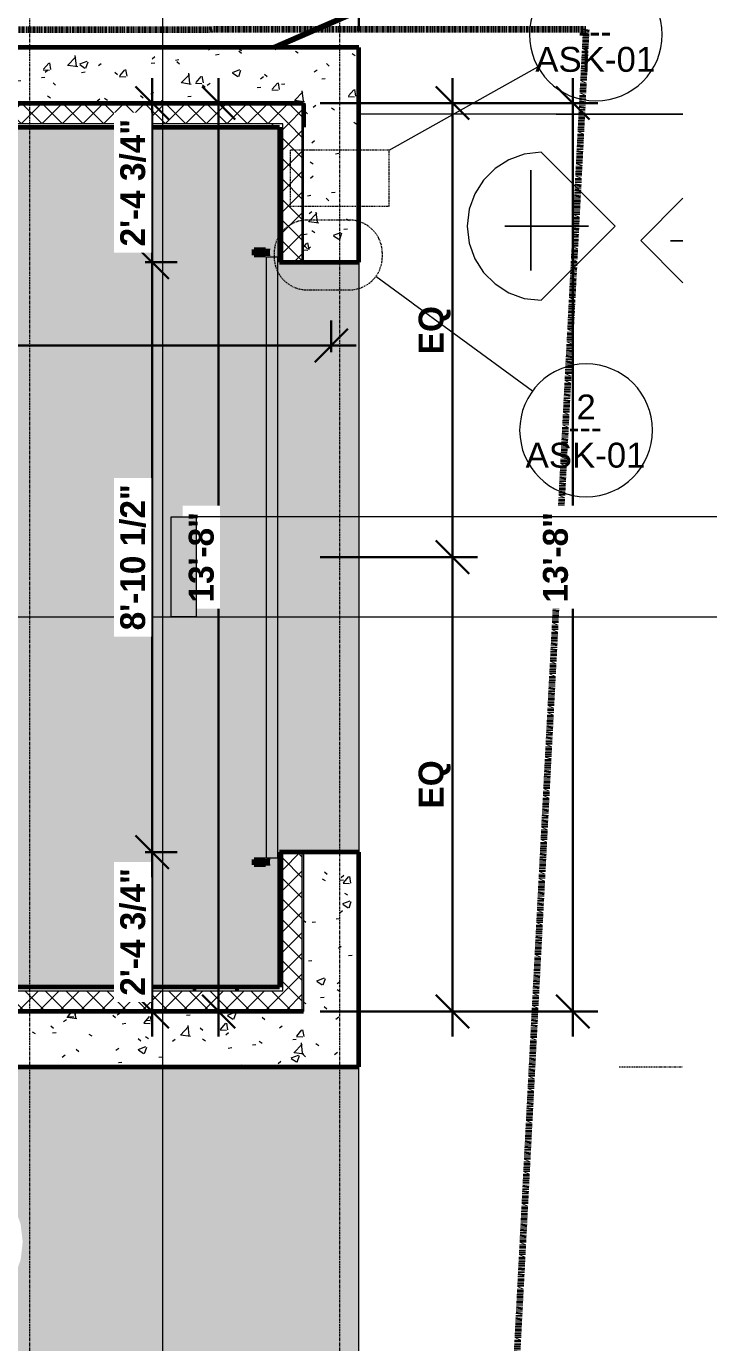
# Model space of a CAD drawing. Header units: inches. Extents: x -3276 to -1817, y 8217 to 9015.
# Drawn here: x -2102.4 to -1979.2, y 8642.8 to 8880.4 of the extents above; entities that cross this region are included whole.
import ezdxf

# ---------------------------------------------------------------- set-up
doc = ezdxf.new("R2010")
doc.units = ezdxf.units.IN
doc.header["$MEASUREMENT"] = 0
for name, pattern in [('Dash Dot 3_16_', [0.3125, 0.1875, -0.0625, 0, -0.0625]), ('Double Dash 3_8_', [1, 0.375, -0.125, 0.125, -0.125, 0.125, -0.125]), ('Grid Line 1_2_', [0.875, 0.5, -0.125, 0.125, -0.125]), ('Hidden 1_8_', [0.1875, 0.125, -0.0625])]:
    doc.linetypes.add(name, pattern=pattern)
for name, color, linetype, lineweight in [('A-ANNO-DIMS-1', 211, 'Continuous', 30), ('A-ANNO-SYMB', 150, 'Continuous', 9), ('A-ANNO-SYMB-1', 150, 'Dash Dot 3_16_', 9), ('A-DETL-GENF', 92, 'Continuous', 9), ('A-DETL-HDLN', 90, 'Hidden 1_8_', 9), ('A-DOOR', 31, 'Continuous', 18), ('A-DOOR-3', 31, 'Continuous', 60), ('A-FLOR', 192, 'Continuous', 18), ('A-WALL', 113, 'Continuous', 18), ('A-WALL-PATT-1', 111, 'Continuous', 9), ('C-PROP-LINE', 91, 'Double Dash 3_8_', 158), ('C-TOPO', 7, 'Continuous', 9), ('C-TOPO-MAJR', 7, 'Continuous', 80), ('G-ANNO-SYMB-1', 111, 'Continuous', 9), ('I-WALL', 2, 'Continuous', 18), ('I-WALL-1', 2, 'Continuous', 60), ('S-FNDN', 32, 'Continuous', 18), ('S-FNDN-1', 32, 'Continuous', 60), ('S-GRID-1', 1, 'Grid Line 1_2_', 9)]:
    doc.layers.add(name, color=color, linetype=linetype, lineweight=lineweight)
doc.styles.add('Arial_2', font='arial.ttf', dxfattribs={"height": 4.5})
doc.styles.add('Century Gothic_2', font='ufonts.com_century-gothic.ttf', dxfattribs={"height": 0.09375})
doc.styles.add('Century Gothic_B', font='GOTHICB.TTF', dxfattribs={"height": 4.5})
doc.dimstyles.new('OD__1_16__Tol__', dxfattribs={"dimscale": 12, "dimtxt": 4.698757, "dimasz": 0.5, "dimexe": 0.375, "dimexo": 0.25, "dimgap": 0.0625, "dimtad": 1, "dimdec": 4, "dimrnd": 0.0625, "dimzin": 3, "dimdsep": 46, "dimlunit": 4, "dimtxsty": 'Century Gothic_B', "dimblk1": 'OBLIQUE', "dimblk2": 'OBLIQUE', "dimsah": 1, "dimcen": 0.09, "dimdle": 0.375, "dimazin": 0, "dimtfac": 1, "dimtdec": 4, "dimtix": 1, "dimtmove": 0, "dimatfit": 3, "dimfxl": 1, "dimtvp": 1, "dimtfill": 1, "dimfrac": 2, "dimtolj": 1, "dimtzin": 0, "dimlwd": 30, "dimlwe": 30, "dimarcsym": 2})
doc.dimstyles.new('OD__1__Tol__', dxfattribs={"dimscale": 12, "dimtxt": 4.698757, "dimasz": 0.5, "dimexe": 0.375, "dimexo": 0.25, "dimgap": 0.0625, "dimtad": 1, "dimdec": 0, "dimzin": 3, "dimdsep": 46, "dimlunit": 4, "dimtxsty": 'Century Gothic_B', "dimblk1": 'OBLIQUE', "dimblk2": 'OBLIQUE', "dimsah": 1, "dimcen": 0.09, "dimdle": 0.375, "dimazin": 0, "dimtfac": 1, "dimtdec": 4, "dimtix": 1, "dimtmove": 0, "dimatfit": 3, "dimfxl": 1, "dimtvp": 1, "dimtfill": 1, "dimfrac": 2, "dimtolj": 1, "dimtzin": 0, "dimlwd": 30, "dimlwe": 30, "dimarcsym": 2})
pattern_1 = [(50, (6095.316, 6095.316), (13.77135, -1.20496), [1.44, -15.84]), (355, (6095.316, 6095.316), (-2.66442, 14.442176), [1.152, -12.672]), (100.451, (6096.464, 6095.216), (11.107076, 13.237366), [1.224, -13.462]), (46.184, (6095.316, 6099.156), (20.491284, -3.17785), [2.16, -23.76]), (96.636, (6097.024, 6098.891), (17.94587, 18.703152), [1.836, -20.193]), (351.184, (6095.316, 6099.156), (17.94541, 18.702614), [1.728, -19.008]), (21, (6097.236, 6098.196), (11.460518, -7.730365), [1.44, -15.84]), (326, (6097.236, 6098.196), (4.671352, 13.923149), [1.152, -12.672]), (71.451, (6098.191, 6097.552), (16.13207, 6.192844), [1.224, -13.462]), (37.5, (6095.316, 6095.316), (0.233123, 6.3917502), [0.634, -11.885, 0.634, -12.23, -12.72]), (37.5, (6095.316, 6095.316), (0.233123, 6.3917502), [-25.382, 0.634, -12.086]), (7.5, (6095.316, 6095.316), (5.0507295, 7.573041), [0.634, -6.701, 0.634, -11.597, -4.848]), (7.5, (6095.316, 6095.316), (5.0507295, 7.573041), [-19.565, 0.634, -4.214]), (327.5, (6091.034, 6095.316), (10.2495805, -0.4328898), [0.634, -4.166, 0.634, -14.342, -19.872]), (327.5, (6091.034, 6095.316), (10.2495805, -0.4328898), [-19.776, 0.634, -19.238]), (317.5, (6089.114, 6095.316), (11.19739, 1.922144), [0.634, -5.606, 0.634, -9.312, -14.112]), (317.5, (6089.114, 6095.316), (11.19739, 1.922144), [-16.186, 0.634, -13.478])]
pattern_2 = [(0, (6095.316, 6095.316), (15.36, 3.84), [0.634, -10.886, 0.634, -10.886, -61.44]), (0, (6095.316, 6095.316), (15.36, 3.84), [-23.04, 0.634, -22.406, 0.634, -10.886, -26.88]), (0, (6095.316, 6095.316), (15.36, 3.84), [-57.6, 0.634, -7.046, 0.634, -18.566]), (120, (6101.076, 6097.236), (-11.0055376, 11.3821502), [0.634, -10.886, 0.634, -10.886, -61.44]), (120, (6101.076, 6097.236), (-11.0055376, 11.3821502), [-23.04, 0.634, -22.406, 0.634, -10.886, -26.88]), (120, (6101.076, 6097.236), (-11.0055376, 11.3821502), [-57.6, 0.634, -7.046, 0.634, -18.566]), (240, (6102.996, 6104.916), (-4.3544624, -15.2221502), [0.634, -10.886, 0.634, -10.886, -61.44]), (240, (6102.996, 6104.916), (-4.3544624, -15.2221502), [-23.04, 0.634, -22.406, 0.634, -10.886, -26.88]), (240, (6102.996, 6104.916), (-4.3544624, -15.2221502), [-57.6, 0.634, -7.046, 0.634, -18.566])]
pattern_3 = [(45, (6095.316, 6095.316), (-1.8561553, 1.8561553), []), (135, (6095.316, 6095.316), (-1.8561553, -1.8561553), [])]

# ---------------------------------------------------------------- blocks, each defined once
blk = doc.blocks.new('Door-Sectional_Model3552_Comcl_Amarr - GARAGE-1873520-FLOOR PLAN - 1ST FLOOR')
at = {"layer": 'A-DOOR'}
for points in [[(10.47, 6.81), (11.47, 6.81), (11.47, 8.81), (10.47, 8.81)], [(120.53, 6.81), (121.53, 6.81), (121.53, 8.81), (120.53, 8.81)], [(10.47, 6.81), (10.47, 5.98), (11.47, 5.98), (11.47, 6.81)], [(11.75, 4.62), (120.25, 4.62), (120.25, 6.62), (11.75, 6.62)], [(120.53, 6.62), (120.53, 5.98), (121.53, 5.98), (121.53, 6.81), (120.53, 6.81)]]:
    blk.add_hatch(color=256, dxfattribs=at).paths.add_polyline_path(points, flags=0)
for p, q in [((10.47, 6.81), (10.47, 5.97)), ((11.47, 5.97), (11.47, 6.81)), ((11.75, 6.62), (120.25, 6.62)), ((11.75, 6.62), (11.75, 4.62)), ((120.25, 6.62), (120.25, 4.62)), ((120.53, 6.81), (120.53, 5.97)), ((121.53, 5.97), (121.53, 6.81)), ((120.25, 4.62), (11.75, 4.62))]:
    blk.add_line(p, q, dxfattribs=at)
at = {"layer": 'A-DOOR-3'}
for p, q in [((10.47, 8.81), (11.47, 8.81)), ((10.47, 6.81), (10.47, 8.81)), ((11.47, 8.81), (11.47, 6.81)), ((120.53, 8.81), (121.53, 8.81)), ((120.53, 6.81), (120.53, 8.81)), ((121.53, 8.81), (121.53, 6.81)), ((11.47, 6.81), (10.47, 6.81)), ((121.53, 6.81), (120.53, 6.81))]:
    blk.add_line(p, q, dxfattribs=at)
blk = doc.blocks.new('dwayne 23733 - dwayne 23733-698390-FLOOR PLAN - 1ST FLOOR')
at = {"layer": 'A-DETL-GENF'}
for p, q in [((-8.12, 5.78), (-0.5, 13.4)), ((7.12, 5.78), (-0.5, 13.4)), ((-0.54, 7.92), (-0.54, 8.01)), ((-0.54, 8.01), (-0.54, 7.91)), ((-0.54, 7.66), (-0.54, 7.92)), ((-0.54, 7.91), (-0.54, 7.65)), ((-0.54, 7.26), (-0.54, 7.66)), ((-0.54, 7.65), (-0.54, 7.26)), ((-0.54, 5.78), (-0.54, 7.26)), ((-0.54, 7.26), (-0.54, 6.78)), ((-0.54, 6.78), (-0.54, 6.24)), ((-0.54, 6.24), (-0.54, 5.78))]:
    blk.add_line(p, q, dxfattribs=at)
blk = doc.blocks.new('tina 23824 - tina 23824-698380-FLOOR PLAN - 1ST FLOOR')
at = {"layer": 'A-DETL-GENF'}
for p, q in [((-13.36, 0), (0, 13.36)), ((13.36, 0), (0, 13.36)), ((0, 8.55), (0, 8.56)), ((0, 8.56), (0, 8.18)), ((0, 7.35), (0, 8.55)), ((0, 8.18), (0, 5.28)), ((0, 6.76), (0, 7.35)), ((0, 5.67), (0, 6.76)), ((0, 6.54), (0, 6.59)), ((0, 6.59), (0, 6.48)), ((0, 4.75), (0, 6.54)), ((0, 6.48), (0, 5.68)), ((0, 6.21), (0, 6.28)), ((0, 6.28), (0, 6.28)), ((0, 6.28), (0, 6.25)), ((0, 6.19), (0, 6.27)), ((0, 6.27), (0, -5.63)), ((0, 6.25), (0, 6.2)), ((0, 3.39), (0, 6.21)), ((0, 6.2), (0, 6.17)), ((0, 6.17), (0, 6.19)), ((0, 4.14), (0, 6.02)), ((0, 6.02), (0, 5.99)), ((0, 5.99), (0, 5.55)), ((0, 5.68), (0, 5.67)), ((0, 5.55), (0, 4.56)), ((0, 5.28), (0, 4.14)), ((0, 4.15), (0, 4.75)), ((0, 4.56), (0, 2.26)), ((0, 4.46), (0, 4.48)), ((0, 4.48), (0, 4.38)), ((0, 4.32), (0, 4.46)), ((0, 4.38), (0, 4.14)), ((0, 4.08), (0, 4.32)), ((0, 2.07), (0, 4.15)), ((0, 4.14), (0, 4.03)), ((0, 3.76), (0, 4.08)), ((0, 4.03), (0, 2.94)), ((0, 2.66), (0, 3.76)), ((0, 2.23), (0, 3.39)), ((0, 2.5), (0, 3.27)), ((0, 3.27), (0, 3.05)), ((0, 3.05), (0, 2.97)), ((0, 2.97), (0, 2.83)), ((0, 2.94), (0, 2.59)), ((0, 2.83), (0, 0.65)), ((0, 2.16), (0, 2.66)), ((0, 2.59), (0, 2.46)), ((0, 2.46), (0, 2.5)), ((0, 2.26), (0, 1.96)), ((0, 1.85), (0, 2.23)), ((0, 1.81), (0, 2.16)), ((0, 0.74), (0, 2.07)), ((0, 1.96), (0, 1.85)), ((0, 1.3), (0, 1.81)), ((0, 1.03), (0, 1.3)), ((0, 0.65), (0, 1.03)), ((0, 0.65), (0, 0.74)), ((0, -3.28), (0, 0.65)), ((-13.36, 0), (-13.01, -3.06)), ((-10.07, -1.88), (-10.12, -1.88)), ((-10.12, -1.88), (-8.16, -1.88)), ((-9.9, -1.88), (-10.07, -1.88)), ((-9.64, -1.88), (-9.9, -1.88)), ((-9.56, -1.88), (-9.68, -1.88)), ((-9.68, -1.88), (-8.44, -1.88)), ((-9.34, -1.88), (-9.64, -1.88)), ((-8.93, -1.88), (-9.56, -1.88)), ((-9.03, -1.88), (-9.34, -1.88)), ((-8.77, -1.88), (-9.03, -1.88)), ((-7.95, -1.88), (-8.93, -1.88)), ((-8.59, -1.88), (-8.77, -1.88)), ((-8.49, -1.88), (-8.59, -1.88)), ((-8.48, -1.88), (-8.5, -1.88)), ((-8.5, -1.88), (-8.48, -1.88)), ((-8.44, -1.88), (-8.49, -1.88)), ((-7.97, -1.88), (-8.48, -1.88)), ((-8.48, -1.88), (-8.45, -1.88)), ((-8.45, -1.88), (-8.43, -1.88)), ((-8.44, -1.88), (-8.2, -1.88)), ((-8.43, -1.88), (-8.44, -1.88)), ((-8.2, -1.88), (-7.17, -1.88)), ((-8.16, -1.88), (-7.85, -1.88)), ((-7.17, -1.88), (-7.97, -1.88)), ((-3.24, -1.88), (-7.95, -1.88)), ((-7.85, -1.88), (-7.38, -1.88)), ((-7.38, -1.88), (-6.81, -1.88)), ((-6.81, -1.88), (-6.22, -1.88)), ((-6.07, -1.88), (-6.29, -1.88)), ((-6.29, -1.88), (-6.19, -1.88)), ((-6.22, -1.88), (-5.67, -1.88)), ((-6.19, -1.88), (-6.03, -1.88)), ((-4.88, -1.88), (-6.07, -1.88)), ((-6.03, -1.88), (-4.12, -1.88)), ((-5.67, -1.88), (-5.24, -1.88)), ((-5.2, -1.88), (-5.28, -1.88)), ((-5.28, -1.88), (-5.22, -1.88)), ((-5.24, -1.88), (-4.99, -1.88)), ((-5.22, -1.88), (-5.08, -1.88)), ((-5.1, -1.88), (-5.2, -1.88)), ((-5.02, -1.88), (-5.1, -1.88)), ((-5.08, -1.88), (-4.88, -1.88)), ((-4.94, -1.88), (-5.02, -1.88)), ((-4.99, -1.88), (-4.94, -1.88)), ((-4.67, -1.88), (-3.25, -1.88)), ((-4.67, -1.88), (-4.66, -1.88)), ((4.17, -1.88), (-4.66, -1.88)), ((-4.12, -1.88), (-3.76, -1.88)), ((-3.76, -1.88), (-2.69, -1.88)), ((-3.25, -1.88), (-3.24, -1.88)), ((-2.69, -1.88), (-2.16, -1.88)), ((-2.16, -1.88), (0.54, -1.88)), ((0, -2.15), (0, -1.1)), ((0, -1.18), (0, -1.1)), ((0, -1.31), (0, -1.18)), ((0, -1.5), (0, -1.31)), ((0, -1.75), (0, -1.5)), ((0, -2.08), (0, -1.75)), ((0, -2.35), (0, -2.08)), ((0, -2.15), (0, -2.35)), ((0, -2.35), (0, -2.43)), ((0, -2.43), (0, -2.35)), ((0.54, -1.88), (1.26, -1.88)), ((1.26, -1.88), (1.71, -1.88)), ((1.71, -1.88), (1.97, -1.88)), ((1.97, -1.88), (2.21, -1.88)), ((2.21, -1.88), (3.87, -1.88)), ((2.32, -1.88), (2.21, -1.88)), ((2.21, -1.88), (3.98, -1.88)), ((6.09, -1.88), (2.32, -1.88)), ((3.09, -1.88), (3.08, -1.88)), ((3.08, -1.88), (3.19, -1.88)), ((3.26, -1.88), (3.09, -1.88)), ((3.19, -1.88), (3.43, -1.88)), ((4.4, -1.88), (3.26, -1.88)), ((3.43, -1.88), (3.3, -1.88)), ((3.3, -1.88), (3.68, -1.88)), ((3.68, -1.88), (4.08, -1.88)), ((3.87, -1.88), (4.11, -1.88)), ((3.98, -1.88), (4.2, -1.88)), ((4.08, -1.88), (4.5, -1.88)), ((4.11, -1.88), (4.29, -1.88)), ((4.2, -1.88), (4.17, -1.88)), ((4.29, -1.88), (4.46, -1.88)), ((4.46, -1.88), (4.4, -1.88)), ((4.5, -1.88), (4.9, -1.88)), ((4.9, -1.88), (5.27, -1.88)), ((5.27, -1.88), (5.58, -1.88)), ((5.58, -1.88), (5.82, -1.88)), ((7.06, -1.88), (5.6, -1.88)), ((5.6, -1.88), (6.14, -1.88)), ((5.82, -1.88), (8, -1.88)), ((6.63, -1.88), (6.09, -1.88)), ((6.14, -1.88), (6.24, -1.88)), ((7.56, -1.88), (6.14, -1.88)), ((6.14, -1.88), (6.53, -1.88)), ((6.24, -1.88), (6.43, -1.88)), ((6.43, -1.88), (6.67, -1.88)), ((6.53, -1.88), (6.62, -1.88)), ((6.62, -1.88), (6.73, -1.88)), ((6.91, -1.88), (6.63, -1.88)), ((6.67, -1.88), (6.94, -1.88)), ((6.73, -1.88), (6.84, -1.88)), ((6.84, -1.88), (6.91, -1.88)), ((6.91, -1.88), (6.94, -1.88)), ((6.94, -1.88), (6.91, -1.88)), ((6.94, -1.88), (7.2, -1.88)), ((7.06, -1.88), (7.05, -1.88)), ((7.05, -1.88), (7.06, -1.88)), ((7.12, -1.88), (7.06, -1.88)), ((7.23, -1.88), (7.12, -1.88)), ((7.2, -1.88), (7.42, -1.88)), ((7.34, -1.88), (7.23, -1.88)), ((7.47, -1.88), (7.34, -1.88)), ((7.42, -1.88), (7.56, -1.88)), ((7.62, -1.88), (7.47, -1.88)), ((7.77, -1.88), (7.62, -1.88)), ((7.9, -1.88), (7.77, -1.88)), ((7.98, -1.88), (7.9, -1.88)), ((8, -1.88), (7.98, -1.88)), ((13.01, -3.06), (13.36, 0)), ((-13.01, -3.06), (-12, -5.87)), ((0, -5.68), (0, -3.28)), ((0, -5.94), (0, -4.37)), ((0, -4.37), (0, -5.12)), ((0, -6.45), (0, -4.37)), ((0, -4.37), (0, -4.54)), ((0, -6.15), (0, -4.5)), ((0, -4.5), (0, -5.14)), ((0, -4.54), (0, -5.61)), ((0, -5.29), (0, -4.56)), ((0, -4.56), (0, -4.6)), ((0, -4.6), (0, -5.1)), ((12, -5.87), (13.01, -3.06)), ((-12, -5.87), (-10.42, -8.35)), ((0, -5.1), (0, -5.53)), ((0, -5.12), (0, -5.44)), ((0, -5.14), (0, -5.32)), ((0, -5.32), (0, -5.29)), ((0, -6.25), (0, -5.31)), ((0, -5.31), (0, -5.41)), ((0, -5.41), (0, -6.16)), ((0, -5.44), (0, -5.71)), ((0, -5.53), (0, -5.86)), ((0, -5.61), (0, -5.73)), ((0, -5.72), (0, -5.63)), ((0, -5.73), (0, -5.68)), ((0, -5.71), (0, -5.97)), ((0, -5.72), (0, -6.36)), ((0, -5.83), (0, -5.73)), ((0, -5.73), (0, -5.79)), ((0, -5.79), (0, -6.28)), ((0, -6.4), (0, -5.83)), ((0, -5.86), (0, -6.06)), ((0, -6.1), (0, -5.94)), ((0, -5.97), (0, -6.21)), ((0, -6.06), (0, -6.1)), ((0, -6.16), (0, -6.15)), ((0, -6.21), (0, -6.45)), ((0, -6.37), (0, -6.25)), ((0, -6.28), (0, -6.53)), ((0, -6.36), (0, -6.45)), ((0, -6.6), (0, -6.37)), ((0, -6.5), (0, -6.4)), ((0, -6.45), (0, -6.5)), ((0, -6.53), (0, -6.6)), ((10.42, -8.35), (12, -5.87)), ((-10.42, -8.35), (-8.35, -10.42)), ((8.35, -10.42), (10.42, -8.35)), ((-8.35, -10.42), (-5.87, -12)), ((5.87, -12), (8.35, -10.42)), ((-5.87, -12), (-3.06, -13.01)), ((-3.06, -13.01), (0, -13.36)), ((0, -13.36), (3.06, -13.01)), ((3.06, -13.01), (5.87, -12))]:
    blk.add_line(p, q, dxfattribs=at)
blk = doc.blocks.new('Family - ___-1399760-FLOOR PLAN - 1ST FLOOR')
at = {"layer": 'C-PROP-LINE'}
for p in [(8878.94, 3146.23), (8400.25, 2026.33)]:
    blk.add_line(p, (8879.93, 2001.26), dxfattribs=at)
blk = doc.blocks.new('_Oblique')
at = {"color": 0, "linetype": 'ByBlock', "lineweight": -2}
blk.add_line((-0.5, -0.5), (0.5, 0.5), dxfattribs=at)
blk = doc.blocks.new('DIMBLOCK3-FLOOR PLAN - 1ST FLOOR')
at = {"layer": 'A-ANNO-DIMS-1', "color": 0, "lineweight": 30, "transparency": 16777216}
for p, q in [((-2464.34, 8879.57), (-2464.34, 8903.06)), ((-2042.34, 8879.57), (-2042.34, 8903.06)), ((-2468.84, 8898.56), (-2037.84, 8898.56))]:
    blk.add_line(p, q, dxfattribs=at)
at = {"layer": 'Defpoints', "color": 0, "transparency": 16777216}
for p in [(-2042.34, 8898.56), (-2464.34, 8876.57), (-2042.34, 8876.57)]:
    blk.add_point(p, dxfattribs=at)
at = {"layer": 'A-ANNO-DIMS-1', "color": 0, "lineweight": 30, "transparency": 16777216, "xscale": 5.999999999999999, "yscale": 5.999999999999999, "zscale": 5.999999999999999, "rotation": 180}
blk.add_blockref('_Oblique', (-2464.34, 8898.56), dxfattribs=at)
at = {"layer": 'A-ANNO-DIMS-1', "color": 0, "lineweight": 30, "transparency": 16777216, "xscale": 5.999999999999999, "yscale": 5.999999999999999, "zscale": 5.999999999999999}
blk.add_blockref('_Oblique', (-2042.34, 8898.56), dxfattribs=at)
at = {"layer": 'A-ANNO-DIMS-1', "color": 0, "transparency": 16777216, "insert": (-2253.34, 8901.67), "char_height": 4.5, "attachment_point": 5, "style": 'Century Gothic_B', "bg_fill": 3, "box_fill_scale": 1.25, "bg_fill_color": 256, "bg_fill_true_color": 13158600, "bg_fill_transparency": 0}
blk.add_mtext('\\A1;35\'-2"', dxfattribs=at)
blk = doc.blocks.new('DIMBLOCK4-FLOOR PLAN - 1ST FLOOR')
at = {"layer": 'A-ANNO-DIMS-1', "color": 0, "lineweight": 30, "transparency": 16777216}
for p, q in [((-2003.72, 8871.07), (-2003.72, 8698.07)), ((-2049.34, 8866.57), (-1999.22, 8866.57)), ((-2049.34, 8702.57), (-1999.22, 8702.57))]:
    blk.add_line(p, q, dxfattribs=at)
at = {"layer": 'Defpoints', "color": 0, "transparency": 16777216}
for p in [(-2052.34, 8866.57), (-2052.34, 8702.57), (-2003.72, 8702.57)]:
    blk.add_point(p, dxfattribs=at)
at = {"layer": 'A-ANNO-DIMS-1', "color": 0, "lineweight": 30, "transparency": 16777216, "xscale": 5.999999999999999, "yscale": 5.999999999999999, "zscale": 5.999999999999999}
for p, rotation in [((-2003.72, 8866.57), 90), ((-2003.72, 8702.57), 270)]:
    blk.add_blockref('_Oblique', p, dxfattribs=dict(at, rotation=rotation))
at = {"layer": 'A-ANNO-DIMS-1', "color": 0, "transparency": 16777216, "insert": (-2006.83, 8784.57), "char_height": 4.5, "attachment_point": 5, "rotation": 90, "style": 'Century Gothic_B', "bg_fill": 3, "box_fill_scale": 1.25, "bg_fill_color": 256, "bg_fill_true_color": 13158600, "bg_fill_transparency": 0}
blk.add_mtext('\\A1;13\'-8"', dxfattribs=at)
blk = doc.blocks.new('DIMBLOCK6-FLOOR PLAN - 1ST FLOOR')
at = {"layer": 'A-ANNO-DIMS-1', "color": 0, "lineweight": 30, "transparency": 16777216}
for p, q in [((-2067.69, 8871.07), (-2067.69, 8698.07)), ((-2066.44, 8866.57), (-2072.19, 8866.57)), ((-2066.44, 8702.57), (-2072.19, 8702.57))]:
    blk.add_line(p, q, dxfattribs=at)
at = {"layer": 'Defpoints', "color": 0, "transparency": 16777216}
for p in [(-2063.44, 8866.57), (-2067.69, 8702.57), (-2063.44, 8702.57)]:
    blk.add_point(p, dxfattribs=at)
at = {"layer": 'A-ANNO-DIMS-1', "color": 0, "lineweight": 30, "transparency": 16777216, "xscale": 5.999999999999999, "yscale": 5.999999999999999, "zscale": 5.999999999999999}
for p, rotation in [((-2067.69, 8866.57), 90), ((-2067.69, 8702.57), 270)]:
    blk.add_blockref('_Oblique', p, dxfattribs=dict(at, rotation=rotation))
at = {"layer": 'A-ANNO-DIMS-1', "color": 0, "transparency": 16777216, "insert": (-2070.8, 8784.57), "char_height": 4.5, "attachment_point": 5, "rotation": 90, "style": 'Century Gothic_B', "bg_fill": 3, "box_fill_scale": 1.25, "bg_fill_color": 256, "bg_fill_true_color": 13158600, "bg_fill_transparency": 0}
blk.add_mtext('\\A1;13\'-8"', dxfattribs=at)
blk = doc.blocks.new('Section - 3_32_ x 3_8_-54337-FLOOR PLAN - 1ST FLOOR')
at = {"layer": 'G-ANNO-SYMB-1'}
blk.add_hatch(color=256, dxfattribs=at).paths.add_polyline_path([(0, 0.375), (0, 0), (-0.09375, 0), (-0.09375, 0.375)], flags=0)
for p, q in [((0, 0.375), (-0.09375, 0.375)), ((-0.09375, 0.375), (-0.09375, 0)), ((0, 0), (0, 0.375)), ((-0.09375, 0), (0, 0))]:
    blk.add_line(p, q, dxfattribs=at)
blk = doc.blocks.new('DIMBLOCK17-FLOOR PLAN - 1ST FLOOR')
at = {"layer": 'A-ANNO-DIMS-1', "color": 0, "lineweight": 30, "transparency": 16777216}
for p, q in [((-2499.34, 8821.58), (-2499.34, 8827.32)), ((-2047.34, 8821.58), (-2047.34, 8827.32)), ((-2042.84, 8822.82), (-2503.84, 8822.82))]:
    blk.add_line(p, q, dxfattribs=at)
at = {"layer": 'Defpoints', "color": 0, "transparency": 16777216}
for p in [(-2499.34, 8822.82), (-2499.34, 8818.58), (-2047.34, 8818.58)]:
    blk.add_point(p, dxfattribs=at)
at = {"layer": 'A-ANNO-DIMS-1', "color": 0, "lineweight": 30, "transparency": 16777216, "xscale": 5.999999999999999, "yscale": 5.999999999999999, "zscale": 5.999999999999999, "rotation": 180}
blk.add_blockref('_Oblique', (-2499.34, 8822.82), dxfattribs=at)
at = {"layer": 'A-ANNO-DIMS-1', "color": 0, "lineweight": 30, "transparency": 16777216, "xscale": 5.999999999999999, "yscale": 5.999999999999999, "zscale": 5.999999999999999}
blk.add_blockref('_Oblique', (-2047.34, 8822.82), dxfattribs=at)
at = {"layer": 'A-ANNO-DIMS-1', "color": 0, "transparency": 16777216, "insert": (-2273.34, 8825.94), "char_height": 4.5, "attachment_point": 5, "style": 'Century Gothic_B', "bg_fill": 3, "box_fill_scale": 1.25, "bg_fill_color": 256, "bg_fill_true_color": 13158600, "bg_fill_transparency": 0}
blk.add_mtext('\\A1;37\'-8"', dxfattribs=at)
blk = doc.blocks.new('DIMBLOCK18-FLOOR PLAN - 1ST FLOOR')
at = {"layer": 'A-ANNO-DIMS-1', "color": 0, "lineweight": 30, "transparency": 16777216}
for p, q in [((-2025.44, 8698.07), (-2025.44, 8789.07)), ((-2049.34, 8784.57), (-2020.94, 8784.57)), ((-2049.34, 8702.57), (-2020.94, 8702.57))]:
    blk.add_line(p, q, dxfattribs=at)
at = {"layer": 'Defpoints', "color": 0, "transparency": 16777216}
for p in [(-2052.34, 8784.57), (-2025.44, 8784.57), (-2052.34, 8702.57)]:
    blk.add_point(p, dxfattribs=at)
at = {"layer": 'A-ANNO-DIMS-1', "color": 0, "lineweight": 30, "transparency": 16777216, "xscale": 5.999999999999999, "yscale": 5.999999999999999, "zscale": 5.999999999999999}
for p, rotation in [((-2025.44, 8784.57), 90), ((-2025.44, 8702.57), 270)]:
    blk.add_blockref('_Oblique', p, dxfattribs=dict(at, rotation=rotation))
at = {"layer": 'A-ANNO-DIMS-1', "color": 0, "transparency": 16777216, "insert": (-2028.67, 8743.57), "char_height": 4.5, "attachment_point": 5, "rotation": 90, "style": 'Century Gothic_B', "bg_fill": 3, "box_fill_scale": 1.25, "bg_fill_color": 256, "bg_fill_true_color": 13158600, "bg_fill_transparency": 0}
blk.add_mtext('\\A1;EQ', dxfattribs=at)
blk = doc.blocks.new('DIMBLOCK19-FLOOR PLAN - 1ST FLOOR')
at = {"layer": 'A-ANNO-DIMS-1', "color": 0, "lineweight": 30, "transparency": 16777216}
for p, q in [((-2025.44, 8780.07), (-2025.44, 8871.07)), ((-2049.34, 8866.57), (-2020.94, 8866.57)), ((-2049.34, 8784.57), (-2020.94, 8784.57))]:
    blk.add_line(p, q, dxfattribs=at)
at = {"layer": 'Defpoints', "color": 0, "transparency": 16777216}
for p in [(-2052.34, 8866.57), (-2025.44, 8866.57), (-2052.34, 8784.57)]:
    blk.add_point(p, dxfattribs=at)
at = {"layer": 'A-ANNO-DIMS-1', "color": 0, "lineweight": 30, "transparency": 16777216, "xscale": 5.999999999999999, "yscale": 5.999999999999999, "zscale": 5.999999999999999}
for p, rotation in [((-2025.44, 8866.57), 90), ((-2025.44, 8784.57), 270)]:
    blk.add_blockref('_Oblique', p, dxfattribs=dict(at, rotation=rotation))
at = {"layer": 'A-ANNO-DIMS-1', "color": 0, "transparency": 16777216, "insert": (-2028.67, 8825.57), "char_height": 4.5, "attachment_point": 5, "rotation": 90, "style": 'Century Gothic_B', "bg_fill": 3, "box_fill_scale": 1.25, "bg_fill_color": 256, "bg_fill_true_color": 13158600, "bg_fill_transparency": 0}
blk.add_mtext('\\A1;EQ', dxfattribs=at)
blk = doc.blocks.new('DIMBLOCK20-FLOOR PLAN - 1ST FLOOR')
at = {"layer": 'A-ANNO-DIMS-1', "color": 0, "lineweight": 30, "transparency": 16777216}
for p, q in [((-2079.69, 8698.07), (-2079.69, 8735.82)), ((-2080.93, 8731.32), (-2075.19, 8731.32)), ((-2080.93, 8702.57), (-2075.19, 8702.57))]:
    blk.add_line(p, q, dxfattribs=at)
at = {"layer": 'Defpoints', "color": 0, "transparency": 16777216}
for p in [(-2083.93, 8731.32), (-2079.69, 8731.32), (-2083.93, 8702.57)]:
    blk.add_point(p, dxfattribs=at)
at = {"layer": 'A-ANNO-DIMS-1', "color": 0, "lineweight": 30, "transparency": 16777216, "xscale": 5.999999999999999, "yscale": 5.999999999999999, "zscale": 5.999999999999999}
for p, rotation in [((-2079.69, 8731.32), 90), ((-2079.69, 8702.57), 270)]:
    blk.add_blockref('_Oblique', p, dxfattribs=dict(at, rotation=rotation))
at = {"layer": 'A-ANNO-DIMS-1', "color": 0, "transparency": 16777216, "insert": (-2083.15, 8716.94), "char_height": 4.5, "attachment_point": 5, "rotation": 90, "style": 'Century Gothic_B', "bg_fill": 3, "box_fill_scale": 1.25, "bg_fill_color": 256, "bg_fill_true_color": 13158600, "bg_fill_transparency": 0}
blk.add_mtext('\\A1;2\'-4 3/4"', dxfattribs=at)
blk = doc.blocks.new('DIMBLOCK21-FLOOR PLAN - 1ST FLOOR')
at = {"layer": 'A-ANNO-DIMS-1', "color": 0, "lineweight": 30, "transparency": 16777216}
for p, q in [((-2079.69, 8726.82), (-2079.69, 8842.32)), ((-2080.93, 8837.82), (-2075.19, 8837.82)), ((-2080.93, 8731.32), (-2075.19, 8731.32))]:
    blk.add_line(p, q, dxfattribs=at)
at = {"layer": 'Defpoints', "color": 0, "transparency": 16777216}
for p in [(-2083.93, 8837.82), (-2079.69, 8837.82), (-2083.93, 8731.32)]:
    blk.add_point(p, dxfattribs=at)
at = {"layer": 'A-ANNO-DIMS-1', "color": 0, "lineweight": 30, "transparency": 16777216, "xscale": 5.999999999999999, "yscale": 5.999999999999999, "zscale": 5.999999999999999}
for p, rotation in [((-2079.69, 8837.82), 90), ((-2079.69, 8731.32), 270)]:
    blk.add_blockref('_Oblique', p, dxfattribs=dict(at, rotation=rotation))
at = {"layer": 'A-ANNO-DIMS-1', "color": 0, "transparency": 16777216, "insert": (-2083.15, 8784.57), "char_height": 4.5, "attachment_point": 5, "rotation": 90, "style": 'Century Gothic_B', "bg_fill": 3, "box_fill_scale": 1.25, "bg_fill_color": 256, "bg_fill_true_color": 13158600, "bg_fill_transparency": 0}
blk.add_mtext('\\A1;8\'-10 1/2"', dxfattribs=at)
blk = doc.blocks.new('DIMBLOCK22-FLOOR PLAN - 1ST FLOOR')
at = {"layer": 'A-ANNO-DIMS-1', "color": 0, "lineweight": 30, "transparency": 16777216}
for p, q in [((-2079.69, 8833.32), (-2079.69, 8871.07)), ((-2080.93, 8866.57), (-2075.19, 8866.57)), ((-2080.93, 8837.82), (-2075.19, 8837.82))]:
    blk.add_line(p, q, dxfattribs=at)
at = {"layer": 'Defpoints', "color": 0, "transparency": 16777216}
for p in [(-2083.93, 8866.57), (-2079.69, 8866.57), (-2083.93, 8837.82)]:
    blk.add_point(p, dxfattribs=at)
at = {"layer": 'A-ANNO-DIMS-1', "color": 0, "lineweight": 30, "transparency": 16777216, "xscale": 5.999999999999999, "yscale": 5.999999999999999, "zscale": 5.999999999999999}
for p, rotation in [((-2079.69, 8866.57), 90), ((-2079.69, 8837.82), 270)]:
    blk.add_blockref('_Oblique', p, dxfattribs=dict(at, rotation=rotation))
at = {"layer": 'A-ANNO-DIMS-1', "color": 0, "transparency": 16777216, "insert": (-2083.15, 8852.19), "char_height": 4.5, "attachment_point": 5, "rotation": 90, "style": 'Century Gothic_B', "bg_fill": 3, "box_fill_scale": 1.25, "bg_fill_color": 256, "bg_fill_true_color": 13158600, "bg_fill_transparency": 0}
blk.add_mtext('\\A1;2\'-4 3/4"', dxfattribs=at)
blk = doc.blocks.new('Floor Plan - Callout Head-565430-FLOOR PLAN - 1ST FLOOR')
at = {"layer": 'A-ANNO-SYMB'}
for start, end in [(360, 180), (180, 360)]:
    blk.add_arc((0, 0), 0.25, start, end, dxfattribs=at)
at = {"layer": 'A-ANNO-SYMB', "insert": (-0.0662, 0.0585), "char_height": 0.09375, "width": 0.160969, "attachment_point": 1, "style": 'Century Gothic_2'}
blk.add_mtext('---', dxfattribs=at)

msp = doc.modelspace()

# ---------------------------------------------------------------- hatches: boundary and pattern name
at = {"layer": 'A-FLOR'}
h = msp.add_hatch(color=256, dxfattribs=at)
h.paths.add_polyline_path([(-2267.21168, 8628.56938), (-2216.33668, 8628.56938), (-2216.33668, 8630.00688), (-2211.21168, 8630.00688), (-2211.21168, 8628.56938), (-2160.33668, 8628.56938), (-2160.33668, 8630.00688), (-2155.21168, 8630.00688), (-2155.21168, 8628.56938), (-2104.33668, 8628.56938), (-2104.33668, 8630.00688), (-2099.21168, 8630.00688), (-2099.21168, 8628.56938), (-2048.33668, 8628.56938), (-2048.33668, 8630.00688), (-2043.21168, 8630.00688), (-2043.21168, 8628.56938), (-2042.33668, 8628.56938), (-2042.33668, 8692.56938), (-2272.33668, 8692.56938), (-2272.33668, 8630.00688), (-2267.21168, 8630.00688)], flags=0)
h.paths.add_polyline_path([(-2146.48918, 8634.13957), (-2146.48918, 8688.06266), (-2129.27242, 8670.8459), (-2146.48918, 8653.62914)], flags=0)
h.paths.add_polyline_path([(-2117.03869, 8647.01966), (-2120.76798, 8650.74895), (-2120.76798, 8671.21182), (-2117.03869, 8674.94112), (-2113.83982, 8674.57204), (-2110.90216, 8673.52091), (-2108.30989, 8671.87191), (-2106.14717, 8669.70919), (-2104.49817, 8667.11692), (-2103.44704, 8664.17929), (-2103.07796, 8660.98039), (-2103.44704, 8657.78151), (-2104.49817, 8654.84386), (-2106.14717, 8652.25158), (-2108.30989, 8650.08887), (-2110.90216, 8648.43986), (-2113.83982, 8647.38872)], flags=0)
at = {"layer": 'A-WALL-PATT-1'}
h = msp.add_hatch(dxfattribs=at)
h.set_pattern_fill('FP_1', color=256, style=0, pattern_type=2)
h.set_pattern_definition(pattern_1)
h.paths.add_polyline_path([(-2210.33668, 8866.56938), (-2052.33668, 8866.56938), (-2052.33668, 8876.56938), (-2210.33668, 8876.56934), (-2210.33668, 8869.81938)], flags=0)
h = msp.add_hatch(dxfattribs=at)
h.set_pattern_fill('FP_1', color=256, style=0, pattern_type=2)
h.set_pattern_definition(pattern_1)
h.paths.add_polyline_path([(-2052.33668, 8702.56938), (-2042.33668, 8702.56938), (-2042.33668, 8731.31938), (-2052.33668, 8731.31938), (-2052.33668, 8708.19228)], flags=0)
h.paths.add_polyline_path([(-2052.33668, 8837.81938), (-2042.33668, 8837.81938), (-2042.33668, 8876.56938), (-2052.33668, 8876.56934), (-2052.33668, 8856.29769)], flags=0)
h = msp.add_hatch(dxfattribs=at)
h.set_pattern_fill('FP_12', color=256, style=0, pattern_type=2)
h.set_pattern_definition(pattern_3)
h.paths.add_polyline_path([(-2129.12794, 8862.81938), (-2052.58668, 8862.81938), (-2052.58668, 8866.31938), (-2210.58668, 8866.31938), (-2210.58668, 8862.81938), (-2201.77803, 8862.81938)], flags=0)
h = msp.add_hatch(dxfattribs=at)
h.set_pattern_fill('FP_3', color=256, style=0, pattern_type=2)
h.set_pattern_definition(pattern_2)
h.paths.add_polyline_path([(-2210.33668, 8862.19438), (-2056.08668, 8862.19438), (-2056.08668, 8862.81938), (-2214.08668, 8862.81938), (-2214.08668, 8862.19438), (-2210.58668, 8862.19438)], flags=0)
h = msp.add_hatch(dxfattribs=at)
h.set_pattern_fill('FP_3', color=256, style=0, pattern_type=2)
h.set_pattern_definition(pattern_2)
h.paths.add_polyline_path([(-2056.08668, 8706.31938), (-2056.08668, 8731.31938), (-2056.71168, 8731.31938), (-2056.71168, 8706.31938), (-2056.47785, 8706.31938)], flags=0)
h.paths.add_polyline_path([(-2056.71168, 8837.81938), (-2056.08668, 8837.81938), (-2056.08668, 8862.19438), (-2056.71168, 8862.19438), (-2056.71168, 8838.12468)], flags=0)
h = msp.add_hatch(dxfattribs=at)
h.set_pattern_fill('FP_12', color=256, style=0, pattern_type=2)
h.set_pattern_definition(pattern_3)
h.paths.add_polyline_path([(-2056.08668, 8702.81938), (-2052.58668, 8702.81938), (-2052.58668, 8731.31938), (-2056.08668, 8731.31938), (-2056.08668, 8706.31938)], flags=0)
h.paths.add_polyline_path([(-2052.58668, 8837.81938), (-2052.58668, 8862.81938), (-2056.08668, 8862.81938), (-2056.08668, 8837.81938)], flags=0)
h = msp.add_hatch(dxfattribs=at)
h.set_pattern_fill('FP_3', color=256, style=0, pattern_type=2)
h.set_pattern_definition(pattern_2)
h.paths.add_polyline_path([(-2214.71168, 8706.31938), (-2056.71168, 8706.31938), (-2056.71168, 8706.94438), (-2214.71168, 8706.94438)], flags=0)
h = msp.add_hatch(dxfattribs=at)
h.set_pattern_fill('FP_12', color=256, style=0, pattern_type=2)
h.set_pattern_definition(pattern_3)
h.paths.add_polyline_path([(-2210.33668, 8702.81938), (-2056.08668, 8702.81938), (-2056.08668, 8706.31938), (-2214.08668, 8706.31938), (-2214.08668, 8702.81938), (-2210.58668, 8702.81938)], flags=0)
h = msp.add_hatch(dxfattribs=at)
h.set_pattern_fill('FP_1', color=256, style=0, pattern_type=2)
h.set_pattern_definition(pattern_1)
h.paths.add_polyline_path([(-2052.33668, 8692.56938), (-2042.33668, 8692.56958), (-2042.33668, 8702.56938), (-2210.33668, 8702.56938), (-2210.33668, 8692.56938), (-2056.47785, 8692.56938)], flags=0)
at = {"layer": 'I-WALL'}
for points in [[(-2210.33668, 8866.31938), (-2052.33668, 8866.31938), (-2052.33668, 8866.56938), (-2210.33668, 8866.56938)], [(-2052.58668, 8702.56938), (-2052.58668, 8702.81938), (-2210.58668, 8702.81938), (-2210.33668, 8702.56938), (-2052.58888, 8702.56938)]]:
    msp.add_hatch(color=256, dxfattribs=at).paths.add_polyline_path(points, flags=0)
h = msp.add_hatch(color=256, dxfattribs=at)
h.paths.add_polyline_path([(-2052.58668, 8702.56938), (-2052.33668, 8702.56938), (-2052.33668, 8731.31938), (-2052.58668, 8731.30194), (-2052.58668, 8702.81938)], flags=0)
h.paths.add_polyline_path([(-2052.58668, 8837.81938), (-2052.33668, 8837.81938), (-2052.33668, 8866.31938), (-2052.58668, 8866.31938), (-2052.58668, 8837.83683)], flags=0)
at = {"layer": 'S-FNDN'}
h = msp.add_hatch(color=256, dxfattribs=at)
h.paths.add_polyline_path([(-2424.08668, 8702.56938), (-2404.96168, 8702.56938), (-2404.96168, 8724.94438), (-2424.08668, 8724.94438), (-2424.08668, 8705.37809)], flags=0)
h.paths.add_polyline_path([(-2324.08668, 8702.56938), (-2324.08668, 8703.19438), (-2214.71168, 8703.19438), (-2214.71168, 8706.94438), (-2056.71168, 8706.94438), (-2056.71168, 8731.31938), (-2042.33668, 8731.31938), (-2042.33668, 8837.81938), (-2056.71168, 8837.81938), (-2056.71168, 8862.19438), (-2214.71168, 8862.19438), (-2214.71168, 8866.56938), (-2424.08668, 8866.56938), (-2424.08668, 8729.69438), (-2400.21168, 8729.69438), (-2400.21168, 8702.56938), (-2325.58668, 8702.56938)], flags=0)
h.paths.add_polyline_path([(-2059.06325, 8729.03813), (-2061.24749, 8729.03813), (-2061.24749, 8730.03813), (-2058.41448, 8730.03813), (-2058.41448, 8729.03813)], flags=0)
h.paths.add_polyline_path([(-2059.06325, 8730.31938), (-2059.06325, 8838.81938), (-2057.06325, 8838.81938), (-2057.06325, 8730.31938), (-2058.41448, 8730.31938)], flags=0)
h.paths.add_polyline_path([(-2059.06325, 8839.10063), (-2061.24749, 8839.10063), (-2061.24749, 8840.10063), (-2058.41448, 8840.10063), (-2058.41448, 8839.10063)], flags=0)

# ---------------------------------------------------------------- linework, layer by layer
at = {"layer": 'A-ANNO-SYMB-1'}
for p, q in [((-2054.78081, 8858.05375), (-2054.78081, 8847.96115)), ((-2057.67583, 8839.44453), (-2057.67583, 8838.82885))]:
    msp.add_line(p, q, dxfattribs=at)
at = {"layer": 'A-DETL-HDLN'}
msp.add_line((-1995.33668, 8692.56938), (-1983.82776, 8692.56938), dxfattribs=at)
at = {"layer": 'A-FLOR'}
msp.add_line((-2042.33668, 8628.56938), (-2042.33668, 8692.56938), dxfattribs=at)
at = {"layer": 'A-WALL'}
for p, q in [((-2052.58668, 8866.31938), (-2210.58668, 8866.31938)), ((-2052.58668, 8837.81938), (-2052.58668, 8866.31938)), ((-2056.08668, 8862.81938), (-2214.08668, 8862.81938)), ((-2056.08668, 8837.81938), (-2056.08668, 8862.81938)), ((-2052.33668, 8837.81938), (-2052.33668, 8862.19438)), ((-2056.08668, 8706.31938), (-2056.08668, 8731.31938)), ((-2052.58668, 8702.81938), (-2052.58668, 8731.31938)), ((-2052.33668, 8731.31938), (-2052.33668, 8702.56938)), ((-2214.08668, 8706.31938), (-2056.08668, 8706.31938)), ((-2210.58668, 8702.81938), (-2052.58668, 8702.81938))]:
    msp.add_line(p, q, dxfattribs=at)
at = {"layer": 'C-TOPO'}
for p, q in [((-2035.42859, 8864.56934), (-2042.33661, 8864.56934)), ((-2035.42859, 8864.56934), (-2042.33661, 8864.56934)), ((-2020.35608, 8864.56934), (-2035.42859, 8864.56934)), ((-2020.35608, 8864.56934), (-2035.42859, 8864.56934)), ((-2006.7453, 8864.56934), (-2020.35608, 8864.56934)), ((-2006.7453, 8864.56934), (-2020.35608, 8864.56934)), ((-2006.7453, 8864.56934), (-1983.82776, 8864.56934)), ((-1983.82776, 8864.56934), (-2006.7453, 8864.56934)), ((-2042.33661, 8837.81938), (-2042.33661, 8731.31938))]:
    msp.add_line(p, q, dxfattribs=at)
at = {"layer": 'C-TOPO-MAJR'}
msp.add_line((-2057.68391, 8876.56938), (-2042.57339, 8883.174), dxfattribs=at)
at = {"layer": 'I-WALL-1'}
for p, q in [((-2052.33668, 8866.31938), (-2052.33668, 8866.56938)), ((-2214.71168, 8862.19438), (-2056.71168, 8862.19438)), ((-2056.71168, 8862.19438), (-2056.71168, 8837.81938)), ((-2056.71168, 8837.81938), (-2052.33668, 8837.81938)), ((-2056.71168, 8731.31938), (-2056.71168, 8706.94438)), ((-2052.33668, 8731.31938), (-2056.71168, 8731.31938)), ((-2056.71168, 8706.94438), (-2214.71168, 8706.94438))]:
    msp.add_line(p, q, dxfattribs=at)
at = {"layer": 'S-FNDN-1'}
for p, q in [((-2042.33668, 8876.56938), (-2210.33668, 8876.56938)), ((-2042.33668, 8837.81938), (-2042.33668, 8876.56938)), ((-2210.33668, 8866.56938), (-2052.33668, 8866.56938)), ((-2052.33668, 8866.31938), (-2052.33668, 8862.19438)), ((-2052.33668, 8837.81938), (-2042.33668, 8837.81938)), ((-2042.33668, 8731.31938), (-2052.33668, 8731.31938)), ((-2042.33668, 8692.56938), (-2042.33668, 8731.31938)), ((-2052.33668, 8702.56938), (-2210.33668, 8702.56938)), ((-2210.33668, 8692.56938), (-2042.33668, 8692.56938))]:
    msp.add_line(p, q, dxfattribs=at)

# ---------------------------------------------------------------- block references
at = {"layer": 'A-DETL-GENF'}
for name, p, rotation in [('tina 23824 - tina 23824-698380-FLOOR PLAN - 1ST FLOOR', (-2009.41612, 8844.32133), 269.9999999999997), ('dwayne 23733 - dwayne 23733-698390-FLOOR PLAN - 1ST FLOOR', (-1978.04519, 8842.24551), 89.9999999999999)]:
    msp.add_blockref(name, p, dxfattribs=dict(at, rotation=rotation))
at = {"layer": 'A-DOOR', "rotation": 89.9999999999999}
msp.add_blockref('Door-Sectional_Model3552_Comcl_Amarr - GARAGE-1873520-FLOOR PLAN - 1ST FLOOR', (-2052.43929, 8718.56938), dxfattribs=at)
at = {"layer": 'C-PROP-LINE', "rotation": 89.9999999999999}
msp.add_blockref('Family - ___-1399760-FLOOR PLAN - 1ST FLOOR', (0, 0), dxfattribs=at)

# ---------------------------------------------------------------- next in the draw order: dimensions: what is measured, and where the dimension line sits
at = {"layer": 'A-ANNO-DIMS-1'}
dim = msp.add_linear_dim(base=(-2042.33668, 8898.55968), p1=(-2464.33668, 8876.56938), p2=(-2042.33668, 8876.56938), dimstyle='OD__1__Tol__', override={"dimpost": '<>', "dimfxl": 422}, dxfattribs=at)
dim.commit()
dim.dimension.update_dxf_attribs({"geometry": 'DIMBLOCK3-FLOOR PLAN - 1ST FLOOR', "text_midpoint": (-2253.33668, 8901.67287)})
for base, p1, p2, picture, middle in [((-2067.68658, 8702.56938), (-2063.44394, 8866.56938), (-2063.44394, 8702.56938), 'DIMBLOCK6-FLOOR PLAN - 1ST FLOOR', (-2070.79977, 8784.56938)), ((-2003.71758, 8702.56938), (-2052.33668, 8866.56938), (-2052.33668, 8702.56938), 'DIMBLOCK4-FLOOR PLAN - 1ST FLOOR', (-2006.83077, 8784.56938))]:
    dim = msp.add_linear_dim(base=base, p1=p1, p2=p2, angle=90, dimstyle='OD__1__Tol__', override={"dimpost": '<>', "dimfxl": 164}, dxfattribs=at)
    dim.commit()
    dim.dimension.update_dxf_attribs({"geometry": picture, "text_midpoint": middle})

# ---------------------------------------------------------------- next in the draw order: linework, layer by layer
at = {"layer": 'G-ANNO-SYMB-1'}
for p, q in [((-2077.79874, 8986.27216), (-2077.79874, 8246.43536)), ((-1935.85417, 8791.84586), (-2071.7658, 8791.84586)), ((-3247.23179, 8773.84586), (-1845.76611, 8773.84586))]:
    msp.add_line(p, q, dxfattribs=at)

# ---------------------------------------------------------------- next in the draw order: block references
at = {"layer": 'A-ANNO-SYMB', "xscale": 47.99999999999997, "yscale": 47.99999999999997, "zscale": 47.99999999999997}
for p in [(-1999.56707, 8878.94416), (-2001.31723, 8807.49707)]:
    msp.add_blockref('Floor Plan - Callout Head-565430-FLOOR PLAN - 1ST FLOOR', p, dxfattribs=at)
at = {"layer": 'G-ANNO-SYMB-1', "extrusion": (0, 0, -1), "xscale": 47.99999999999997, "yscale": 47.99999999999997, "zscale": 47.99999999999997, "rotation": 180}
msp.add_blockref('Section - 3_32_ x 3_8_-54337-FLOOR PLAN - 1ST FLOOR', (2071.7658, 8791.84586), dxfattribs=at)

# ---------------------------------------------------------------- next in the draw order: texts
at = {"layer": 'A-ANNO-SYMB', "char_height": 4.5, "attachment_point": 1, "style": 'Arial_2'}
for s, insert, width in [('ASK-01', (-2010.49628, 8876.70167), 26.5125), ('2', (-2003.06219, 8813.9467), 4.242), ('ASK-01', (-2012.24644, 8805.25459), 26.5125)]:
    msp.add_mtext(s, dxfattribs=dict(at, insert=insert, width=width))

# ---------------------------------------------------------------- next in the draw order: dimensions: what is measured, and where the dimension line sits
at = {"layer": 'A-ANNO-DIMS-1'}
for base, p1, p2, angle, dimstyle, override, picture, middle in [((-2499.33668, 8822.82461), (-2047.33668, 8818.58197), (-2499.33668, 8818.58197), 0, 'OD__1__Tol__', {"dimpost": '<>', "dimfxl": 452}, 'DIMBLOCK17-FLOOR PLAN - 1ST FLOOR', (-2273.33668, 8825.9378)), ((-2079.68658, 8731.31938), (-2083.92922, 8702.56938), (-2083.92922, 8731.31938), 90, 'OD__1_16__Tol__', {"dimpost": '<>', "dimfxl": 28.75}, 'DIMBLOCK20-FLOOR PLAN - 1ST FLOOR', (-2083.15157, 8716.94438))]:
    dim = msp.add_linear_dim(base=base, p1=p1, p2=p2, angle=angle, dimstyle=dimstyle, override=override, dxfattribs=at)
    dim.commit()
    dim.dimension.update_dxf_attribs({"geometry": picture, "text_midpoint": middle})
dim = msp.add_linear_dim(base=(-2025.43644, 8784.56938), p1=(-2052.33668, 8702.56938), p2=(-2052.33668, 8784.56938), angle=90, text='EQ', dimstyle='OD__1_16__Tol__', override={"dimpost": '<>', "dimfxl": 82}, dxfattribs=at)
dim.commit()
dim.dimension.update_dxf_attribs({"geometry": 'DIMBLOCK18-FLOOR PLAN - 1ST FLOOR', "text_midpoint": (-2028.67046, 8743.56938)})

# ---------------------------------------------------------------- next in the draw order: linework, layer by layer
at = {"layer": 'S-GRID-1'}
msp.add_line((-2101.77418, 8289.59722), (-2101.77418, 8978.71797), dxfattribs=at)

# ---------------------------------------------------------------- next in the draw order: dimensions: what is measured, and where the dimension line sits
at = {"layer": 'A-ANNO-DIMS-1'}
dim = msp.add_linear_dim(base=(-2025.43644, 8866.56938), p1=(-2052.33668, 8784.56938), p2=(-2052.33668, 8866.56938), angle=90, text='EQ', dimstyle='OD__1_16__Tol__', override={"dimpost": '<>', "dimfxl": 82}, dxfattribs=at)
dim.commit()
dim.dimension.update_dxf_attribs({"geometry": 'DIMBLOCK19-FLOOR PLAN - 1ST FLOOR', "text_midpoint": (-2028.67046, 8825.56938)})
dim = msp.add_linear_dim(base=(-2079.68658, 8837.81938), p1=(-2083.92922, 8731.31938), p2=(-2083.92922, 8837.81938), angle=90, dimstyle='OD__1_16__Tol__', override={"dimpost": '<>', "dimfxl": 106.5}, dxfattribs=at)
dim.commit()
dim.dimension.update_dxf_attribs({"geometry": 'DIMBLOCK21-FLOOR PLAN - 1ST FLOOR', "text_midpoint": (-2083.15157, 8784.56938)})

# ---------------------------------------------------------------- next in the draw order: linework, layer by layer
at = {"layer": 'A-ANNO-SYMB'}
for p, q in [((-2036.86823, 8858.05375), (-2010.03693, 8873.08054)), ((-2039.27348, 8835.28457), (-2010.99981, 8814.58562))]:
    msp.add_line(p, q, dxfattribs=at)
at = {"layer": 'A-ANNO-SYMB-1'}
for p, q in [((-2036.86823, 8858.05375), (-2054.78081, 8858.05375)), ((-2036.86823, 8847.96115), (-2036.86823, 8858.05375)), ((-2054.78081, 8847.96115), (-2036.86823, 8847.96115)), ((-2044.11477, 8845.44453), (-2051.67583, 8845.44453)), ((-2038.11477, 8838.82885), (-2038.11477, 8839.44453)), ((-2051.67583, 8832.82885), (-2044.11477, 8832.82885))]:
    msp.add_line(p, q, dxfattribs=at)
for centre, start, end in [((-2051.67583, 8839.44453), 90, 180), ((-2044.11477, 8839.44453), 0, 90), ((-2051.67583, 8838.82885), 180, 270), ((-2044.11477, 8838.82885), 270, 0)]:
    msp.add_arc(centre, 6, start, end, dxfattribs=at)
at = {"layer": 'S-GRID-1'}
msp.add_line((-2045.77418, 8289.59722), (-2045.77418, 8978.71797), dxfattribs=at)

# ---------------------------------------------------------------- next in the draw order: dimensions: what is measured, and where the dimension line sits
at = {"layer": 'A-ANNO-DIMS-1'}
dim = msp.add_linear_dim(base=(-2079.68658, 8866.56938), p1=(-2083.92922, 8837.81938), p2=(-2083.92922, 8866.56938), angle=90, dimstyle='OD__1_16__Tol__', override={"dimpost": '<>', "dimfxl": 28.75}, dxfattribs=at)
dim.commit()
dim.dimension.update_dxf_attribs({"geometry": 'DIMBLOCK22-FLOOR PLAN - 1ST FLOOR', "text_midpoint": (-2083.15157, 8852.19438)})

doc.saveas('drawing.dxf')
